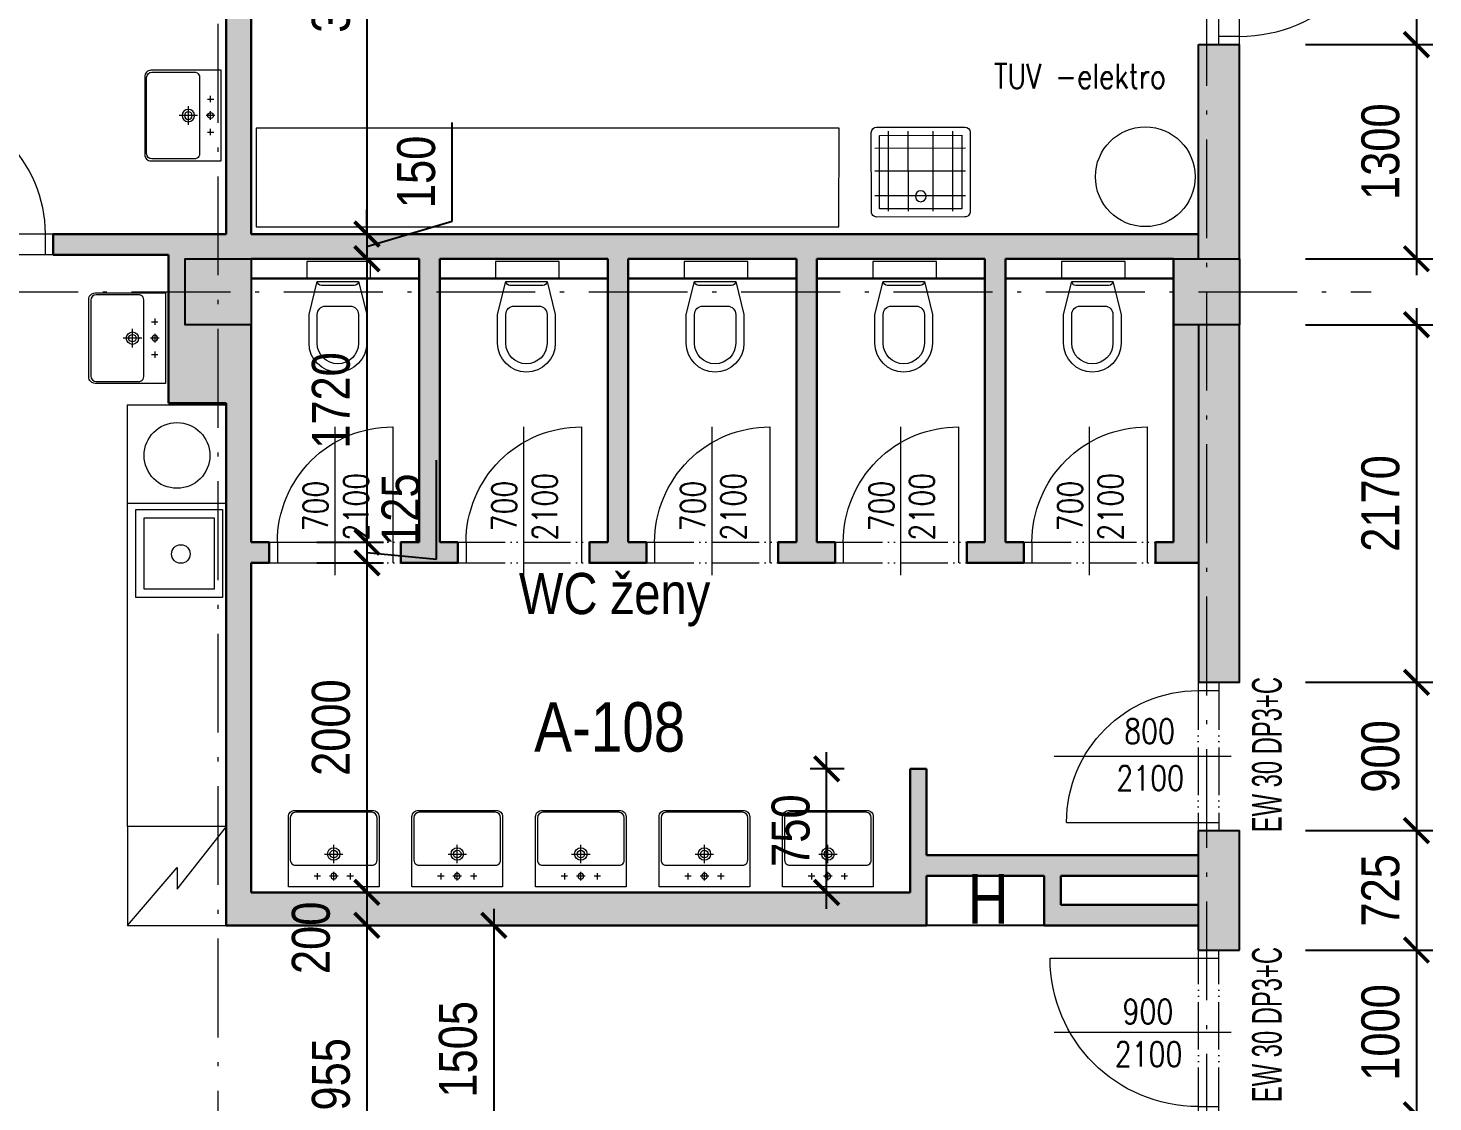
# Model space of a CAD drawing. Header units: millimetres. Extents: x 325046 to 1268204, y 1875583 to 2761998.
# Drawn here: x 710926 to 719452, y 2549976 to 2556493 of the extents above; entities that cross this region are included whole.
import ezdxf

# ---------------------------------------------------------------- set-up
doc = ezdxf.new("R2010")
doc.units = ezdxf.units.MM
doc.header["$LTSCALE"] = 100
doc.header["$PDMODE"] = 65
doc.linetypes.add('ACAD_ISO05W100', pattern=[33, 24, -3, 0, -3, 0, -3])
doc.linetypes.add('ACAD_ISO10W100', pattern=[18.5, 12, -3, 0.5, -3])
for name, color, linetype, lineweight, true_color in [('DVEŘE - POPIS', 7, 'Continuous', 5, 0x008a22), ('INTERIÉR', 7, 'Continuous', 5, 0xa65930), ('otvory', 7, 'Continuous', 20, 0xb30000), ('PO - dveře a odolnosti', 7, 'Continuous', 9, 0xc51645), ('PŘÍČKY - SDK', 7, 'Continuous', 30, 0x6a1174), ('SANITA  - NOVÁ', 7, 'Continuous', 13, 0x3f3fde)]:
    doc.layers.add(name, color=color, linetype=linetype, lineweight=lineweight, true_color=true_color)
for name, color, linetype in [('H - hydranty', 1, 'Continuous'), ('kóty 100', 5, 'Continuous'), ('PŘÍČKY - ZDĚNÉ', 4, 'Continuous'), ('ČÍSLO MÍSTNOSTI', 4, 'Continuous'), ('ŽB- SLOUPY', 3, 'Continuous')]:
    doc.layers.add(name, color=color, linetype=linetype)
for name, color, linetype, lineweight in [('Objekty - osy', 5, 'ACAD_ISO10W100', 20), ('ŠRAF-YTONG', 54, 'Continuous', 9), ('ŽB - Šraf-prefa', 253, 'Continuous', 13)]:
    doc.layers.add(name, color=color, linetype=linetype, lineweight=lineweight)
doc.layers.add('POPIS MÍSTNOSTÍ', color=7, linetype='Continuous', true_color=0x072bf2)
doc.layers.add('ŠRAF - SDK', color=7, linetype='Continuous', true_color=0xfbe0ee)
doc.styles.add('ARIAL NARROW', font='ARIALN.TTF')
doc.styles.add('FSIMPLEX', font='simplex.shx')
doc.dimstyles.new('100', dxfattribs={"dimscale": 100, "dimtxt": 2.3, "dimasz": 1.5, "dimexe": 1, "dimexo": 4, "dimgap": 1, "dimtad": 1, "dimdec": 0, "dimzin": 0, "dimdsep": 46, "dimtxsty": 'ARIAL NARROW', "dimblk": 'ARCHTICK', "dimcen": 4, "dimdle": 1, "dimclrd": 256, "dimclre": 256, "dimclrt": 7, "dimadec": 0, "dimazin": 0, "dimtfac": 1, "dimtdec": 0, "dimtix": 1, "dimtofl": 0, "dimtmove": 0, "dimatfit": 2, "dimldrblk": 'OBLIQUE', "dimfxl": 1, "dimtolj": 1, "dimtzin": 0, "dimlwd": -1, "dimlwe": -1, "dimarcsym": 1})

# ---------------------------------------------------------------- blocks, each defined once
blk = doc.blocks.new('umyvadlo')
for points in [[(-80.5, -65), (-100, -65), (-119.5, -65)], [(-100, -84.5), (-100, -65), (-100, -45.5)], [(26.2, -65), (-26.2, -65)], [(0, -38.8), (0, -91.2)], [(119.5, -65), (100, -65), (80.5, -65)], [(100, -84.5), (100, -65), (100, -45.5)], [(0, -143.8), (0, -256.2)], [(-56.2, -200), (56.2, -200)]]:
    blk.add_lwpolyline(points)
for points in [[(275, 0), (275, 0), (-275, 0), (-275, 0)], [(-275, 0), (-275, 0), (-275, -418.8), (-275, -418.8)], [(275, -418.8), (275, -418.8), (275, 0), (275, 0)], [(-275, -418.8), (-275, -418.8), (-275, -427.1), (-275, -427.1)], [(275, -427.1), (275, -427.1), (275, -418.8), (275, -418.8)], [(-275, -427.1), (-274.5, -436.8), (-270.6, -446.1), (-263.9, -453.1)], [(-263.9, -453.1), (-256.6, -460.7), (-246.3, -465), (-235.7, -465)], [(-235.7, -465), (-235.7, -465), (0, -465), (0, -465)], [(0, -465), (0, -465), (235.7, -465), (235.7, -465)], [(235.7, -465), (246.2, -465), (256.6, -460.7), (263.9, -453.1)], [(263.9, -453.1), (270.6, -446.1), (274.5, -436.8), (275, -427.1)]]:
    blk.add_open_spline(points, degree=3)
for points, knots in [([(17.5, -65), (17.5, -55.3), (9.7, -47.5), (0, -47.5), (-9.7, -47.5), (-17.5, -55.3), (-17.5, -65), (-17.5, -74.7), (-9.7, -82.5), (0, -82.5), (9.7, -82.5), (17.5, -74.7), (17.5, -65)], [0, 0, 0, 0, 1, 1, 1, 2, 2, 2, 3, 3, 3, 4, 4, 4, 4]), ([(0, -453.3), (0, -453.3), (231, -453.3), (231, -453.3), (248.9, -453.3), (263.3, -438.4), (263.3, -420.6), (263.3, -420.6), (263.3, -170.8), (263.3, -170.8), (263.3, -170.8), (263.3, -164.8), (263.3, -164.8), (263.3, -158.4), (262.3, -152.5), (259, -147), (256.3, -142.6), (252.5, -138.7), (248.1, -135.9), (243.2, -132.8), (237.7, -131.5), (231.9, -131.4), (231.9, -131.4), (231.9, -131.4), (231.9, -131.4), (231.9, -131.4), (0, -131.4), (0, -131.4), (0, -131.4), (0, -131.4), (0, -131.4), (0, -131.4), (-231.9, -131.4), (-231.9, -131.4), (-231.9, -131.4), (-231.9, -131.4), (-231.9, -131.4), (-237.7, -131.5), (-243.2, -132.8), (-248.1, -135.9), (-252.5, -138.7), (-256.3, -142.6), (-259, -147), (-262.3, -152.5), (-263.3, -158.4), (-263.3, -164.8), (-263.3, -164.8), (-263.3, -170.8), (-263.3, -170.8), (-263.3, -170.8), (-263.3, -420.6), (-263.3, -420.6), (-263.3, -438.4), (-248.9, -453.3), (-231, -453.3), (-231, -453.3), (0, -453.3), (0, -453.3)], [0, 0, 0, 0, 1, 1, 1, 2, 2, 2, 3, 3, 3, 4, 4, 4, 5, 5, 5, 6, 6, 6, 7, 7, 7, 8, 8, 8, 9, 9, 9, 10, 10, 10, 11, 11, 11, 12, 12, 12, 13, 13, 13, 14, 14, 14, 15, 15, 15, 16, 16, 16, 17, 17, 17, 18, 18, 18, 19, 19, 19, 19]), ([(-37.5, -200), (-37.5, -179.3), (-20.7, -162.5), (0, -162.5), (20.7, -162.5), (37.5, -179.3), (37.5, -200), (37.5, -220.7), (20.7, -237.5), (0, -237.5), (-20.7, -237.5), (-37.5, -220.7), (-37.5, -200)], [0, 0, 0, 0, 1, 1, 1, 2, 2, 2, 3, 3, 3, 4, 4, 4, 4]), ([(-23, -200), (-23, -187.3), (-12.7, -177), (0, -177), (12.7, -177), (23, -187.3), (23, -200), (23, -212.7), (12.7, -223), (0, -223), (-12.7, -223), (-23, -212.7), (-23, -200)], [0, 0, 0, 0, 1, 1, 1, 2, 2, 2, 3, 3, 3, 4, 4, 4, 4])]:
    blk.add_open_spline(points, degree=3, knots=knots)
blk = doc.blocks.new('A$C2DA8013F')
at = {"layer": 'otvory', "linetype": 'ACAD_ISO05W100', "ltscale": 0.12}
for p, q in [((874.6, 0), (874.6, 900)), ((999.6, 0), (999.6, 900))]:
    blk.add_line(p, q, dxfattribs=at)
at = {"layer": 'otvory'}
for p, q in [((74.6, 850), (999.6, 850)), ((874.6, 50), (999.6, 50))]:
    blk.add_line(p, q, dxfattribs=at)
at = {"layer": 'otvory', "ltscale": 2, "transparency": 33554687}
blk.add_line((1073.7, 450), (0, 450), dxfattribs=at)
blk.add_arc((874.6, 850), 800, 180, 270, dxfattribs=at)
blk = doc.blocks.new('A$C32F32A5B')
at = {"layer": 'SANITA  - NOVÁ', "ltscale": 2, "transparency": 33554687}
for p, q in [((0, 0), (0, 98.3)), ((0, 98.3), (386.6, 98.3)), ((386.6, 98.3), (386.6, 0)), ((386.6, 0), (0, 0))]:
    blk.add_line(p, q, dxfattribs=at)
for points in [[(313.1, 120.8), (363.1, 320.8), (363.1, 495.8, 1), (13.1, 495.8), (13.1, 320.8), (63.1, 120.8)], [(113.1, 270.8), (263.1, 270.8, 0.41), (313.1, 320.8), (313.1, 495.8, 1), (63.1, 495.8), (63.1, 320.8, 0.41), (113.1, 270.8)], [(63.1, 120.8), (313.1, 120.8, 0.41), (288.1, 145.8), (88.1, 145.8, 0.41), (63.1, 120.8)]]:
    blk.add_lwpolyline(points, format="xyb", dxfattribs=at)
blk = doc.blocks.new('A$C2DFD14CC')
at = {"layer": 'otvory', "linetype": 'ACAD_ISO05W100', "ltscale": 0.12}
for p, q in [((75, 0), (75, 800)), ((200, 0), (200, 800))]:
    blk.add_line(p, q, dxfattribs=at)
at = {"layer": 'otvory'}
for p, q in [((900, 750), (75, 750)), ((200, 50), (75, 50))]:
    blk.add_line(p, q, dxfattribs=at)
at = {"layer": 'otvory', "ltscale": 2, "transparency": 33554687}
blk.add_line((0, 400), (900, 400), dxfattribs=at)
blk.add_arc((200, 750), 700, 270, 0, dxfattribs=at)
blk = doc.blocks.new('A$C2EF056AC')
at = {"layer": 'otvory', "linetype": 'ACAD_ISO05W100', "ltscale": 0.12}
for p, q in [((900, 1000), (900, 0)), ((1025, 1000), (1025, 0))]:
    blk.add_line(p, q, dxfattribs=at)
at = {"layer": 'otvory'}
for p, q in [((900, 950), (1025, 950)), ((0, 50), (1025, 50))]:
    blk.add_line(p, q, dxfattribs=at)
at = {"layer": 'otvory', "ltscale": 2, "transparency": 33554687}
blk.add_line((1099, 500), (25.4, 500), dxfattribs=at)
blk.add_arc((900, 50), 900, 90, 180, dxfattribs=at)
blk = doc.blocks.new('_ARCHTICK')
at = {"color": 0, "linetype": 'ByBlock', "const_width": 0.15}
blk.add_lwpolyline([(-0.5, -0.5), (0.5, 0.5)], dxfattribs=at)
blk = doc.blocks.new('*D472')
at = {"layer": 'Defpoints', "color": 0, "ltscale": 100, "transparency": 16777216}
for p in [(712278.7, 2558272.7), (712278.7, 2555242.7), (712982, 2555242.7)]:
    blk.add_point(p, dxfattribs=at)
at = {"layer": 'kóty 100', "ltscale": 100, "transparency": 16777216}
for p, q in [((712982, 2558372.7), (712982, 2555142.7)), ((712678.7, 2558272.7), (713082, 2558272.7)), ((712678.7, 2555242.7), (713082, 2555242.7))]:
    blk.add_line(p, q, dxfattribs=at)
at = {"layer": 'kóty 100', "ltscale": 100, "transparency": 16777216, "xscale": 150, "yscale": 150, "zscale": 150}
for p, rotation in [((712982, 2558272.7), 90), ((712982, 2555242.7), 270)]:
    blk.add_blockref('_ARCHTICK', p, dxfattribs=dict(at, rotation=rotation))
at = {"layer": 'kóty 100', "color": 7, "ltscale": 100, "transparency": 16777216, "insert": (712764.6, 2556757.7), "char_height": 230, "attachment_point": 5, "rotation": 90, "style": 'ARIAL NARROW'}
blk.add_mtext('\\A1;3030', dxfattribs=at)
blk = doc.blocks.new('_Oblique')
at = {"color": 0, "lineweight": -2}
blk.add_line((-0.5, -0.5), (0.5, 0.5), dxfattribs=at)
blk = doc.blocks.new('*D473')
at = {"layer": 'Defpoints', "color": 0, "ltscale": 100, "transparency": 16777216}
for p in [(712278.7, 2555242.7), (712278.7, 2555092.7), (712982, 2555092.7)]:
    blk.add_point(p, dxfattribs=at)
at = {"layer": 'kóty 100', "ltscale": 100, "transparency": 16777216}
for p, q in [((713499.6, 2555320.7), (713499.6, 2555919.1)), ((712982, 2555242.7), (712982, 2555392.7)), ((712982, 2555167.7), (713499.6, 2555320.7)), ((712678.7, 2555242.7), (713082, 2555242.7)), ((712982, 2555242.7), (712982, 2555092.7)), ((712678.7, 2555092.7), (713082, 2555092.7)), ((712982, 2555092.7), (712982, 2554942.7))]:
    blk.add_line(p, q, dxfattribs=at)
at = {"layer": 'kóty 100', "ltscale": 100, "transparency": 16777216, "xscale": 150, "yscale": 150, "zscale": 150}
for p, rotation in [((712982, 2555242.7), 270), ((712982, 2555092.7), 90)]:
    blk.add_blockref('_ARCHTICK', p, dxfattribs=dict(at, rotation=rotation))
at = {"layer": 'kóty 100', "color": 7, "ltscale": 100, "transparency": 16777216, "insert": (713282.2, 2555619.9), "char_height": 230, "attachment_point": 5, "rotation": 90, "style": 'ARIAL NARROW'}
blk.add_mtext('\\A1;150', dxfattribs=at)
blk = doc.blocks.new('*D474')
at = {"layer": 'Defpoints', "color": 0, "ltscale": 100, "transparency": 16777216}
for p in [(712278.7, 2555092.7), (712278.7, 2553372.7), (712982, 2553372.7)]:
    blk.add_point(p, dxfattribs=at)
at = {"layer": 'kóty 100', "ltscale": 100, "transparency": 16777216}
for p, q in [((712982, 2555192.7), (712982, 2553272.7)), ((712678.7, 2555092.7), (713082, 2555092.7)), ((712678.7, 2553372.7), (713082, 2553372.7))]:
    blk.add_line(p, q, dxfattribs=at)
at = {"layer": 'kóty 100', "ltscale": 100, "transparency": 16777216, "xscale": 150, "yscale": 150, "zscale": 150}
for p, rotation in [((712982, 2555092.7), 90), ((712982, 2553372.7), 270)]:
    blk.add_blockref('_ARCHTICK', p, dxfattribs=dict(at, rotation=rotation))
at = {"layer": 'kóty 100', "color": 7, "ltscale": 100, "transparency": 16777216, "insert": (712764.6, 2554232.7), "char_height": 230, "attachment_point": 5, "rotation": 90, "style": 'ARIAL NARROW'}
blk.add_mtext('\\A1;1720', dxfattribs=at)
blk = doc.blocks.new('*D475')
at = {"layer": 'Defpoints', "color": 0, "ltscale": 100, "transparency": 16777216}
for p in [(712278.7, 2553372.7), (712278.7, 2553247.7), (712982, 2553247.7)]:
    blk.add_point(p, dxfattribs=at)
at = {"layer": 'kóty 100', "ltscale": 100, "transparency": 16777216}
for p, q in [((713404.9, 2553270.1), (713404.9, 2553870.5)), ((712982, 2553372.7), (712982, 2553522.7)), ((712678.7, 2553372.7), (713082, 2553372.7)), ((712982, 2553372.7), (712982, 2553247.7)), ((712982, 2553310.2), (713404.9, 2553270.1)), ((712678.7, 2553247.7), (713082, 2553247.7)), ((712982, 2553247.7), (712982, 2553097.7))]:
    blk.add_line(p, q, dxfattribs=at)
at = {"layer": 'kóty 100', "ltscale": 100, "transparency": 16777216, "xscale": 150, "yscale": 150, "zscale": 150}
for p, rotation in [((712982, 2553372.7), 270), ((712982, 2553247.7), 90)]:
    blk.add_blockref('_ARCHTICK', p, dxfattribs=dict(at, rotation=rotation))
at = {"layer": 'kóty 100', "color": 7, "ltscale": 100, "transparency": 16777216, "insert": (713187.5, 2553570.3), "char_height": 230, "attachment_point": 5, "rotation": 90, "style": 'ARIAL NARROW'}
blk.add_mtext('\\A1;125', dxfattribs=at)
blk = doc.blocks.new('*D476')
at = {"layer": 'Defpoints', "color": 0, "ltscale": 100, "transparency": 16777216}
for p in [(712278.7, 2553247.7), (712278.7, 2551247.7), (712982, 2551247.7)]:
    blk.add_point(p, dxfattribs=at)
at = {"layer": 'kóty 100', "ltscale": 100, "transparency": 16777216}
for p, q in [((712982, 2553347.7), (712982, 2551147.7)), ((712678.7, 2553247.7), (713082, 2553247.7)), ((712678.7, 2551247.7), (713082, 2551247.7))]:
    blk.add_line(p, q, dxfattribs=at)
at = {"layer": 'kóty 100', "ltscale": 100, "transparency": 16777216, "xscale": 150, "yscale": 150, "zscale": 150}
for p, rotation in [((712982, 2553247.7), 90), ((712982, 2551247.7), 270)]:
    blk.add_blockref('_ARCHTICK', p, dxfattribs=dict(at, rotation=rotation))
at = {"layer": 'kóty 100', "color": 7, "ltscale": 100, "transparency": 16777216, "insert": (712764.6, 2552247.7), "char_height": 230, "attachment_point": 5, "rotation": 90, "style": 'ARIAL NARROW'}
blk.add_mtext('\\A1;2000', dxfattribs=at)
blk = doc.blocks.new('*D477')
at = {"layer": 'Defpoints', "color": 0, "ltscale": 100, "transparency": 16777216}
for p in [(712278.7, 2551247.7), (712128.6, 2551047.7), (712982, 2551047.7)]:
    blk.add_point(p, dxfattribs=at)
at = {"layer": 'kóty 100', "ltscale": 100, "transparency": 16777216}
for p, q in [((712982, 2551347.7), (712982, 2550947.7)), ((712678.7, 2551247.7), (713082, 2551247.7)), ((712528.6, 2551047.7), (713082, 2551047.7))]:
    blk.add_line(p, q, dxfattribs=at)
at = {"layer": 'kóty 100', "ltscale": 100, "transparency": 16777216, "xscale": 150, "yscale": 150, "zscale": 150}
for p, rotation in [((712982, 2551247.7), 90), ((712982, 2551047.7), 270)]:
    blk.add_blockref('_ARCHTICK', p, dxfattribs=dict(at, rotation=rotation))
at = {"layer": 'kóty 100', "color": 7, "ltscale": 100, "transparency": 16777216, "insert": (712643.2, 2550972), "char_height": 230, "attachment_point": 5, "rotation": 90, "style": 'ARIAL NARROW'}
blk.add_mtext('\\A1;200', dxfattribs=at)
blk = doc.blocks.new('*D478')
at = {"layer": 'Defpoints', "color": 0, "ltscale": 100, "transparency": 16777216}
for p in [(712128.6, 2551047.7), (712278.7, 2549092.7), (712982, 2549092.7)]:
    blk.add_point(p, dxfattribs=at)
at = {"layer": 'kóty 100', "ltscale": 100, "transparency": 16777216}
for p, q in [((712982, 2551147.7), (712982, 2548992.7)), ((712528.6, 2551047.7), (713082, 2551047.7)), ((712678.7, 2549092.7), (713082, 2549092.7))]:
    blk.add_line(p, q, dxfattribs=at)
at = {"layer": 'kóty 100', "ltscale": 100, "transparency": 16777216, "xscale": 150, "yscale": 150, "zscale": 150}
for p, rotation in [((712982, 2551047.7), 90), ((712982, 2549092.7), 270)]:
    blk.add_blockref('_ARCHTICK', p, dxfattribs=dict(at, rotation=rotation))
at = {"layer": 'kóty 100', "color": 7, "ltscale": 100, "transparency": 16777216, "insert": (712764.6, 2550070.2), "char_height": 230, "attachment_point": 5, "rotation": 90, "style": 'ARIAL NARROW'}
blk.add_mtext('\\A1;1955', dxfattribs=at)
blk = doc.blocks.new('*D491')
at = {"layer": 'Defpoints', "color": 0, "ltscale": 100, "transparency": 16777216}
for p in [(712278.7, 2558172.7), (712128.7, 2557293.1), (712128.7, 2555142.6)]:
    blk.add_point(p, dxfattribs=at)
at = {"layer": 'kóty 100', "ltscale": 100, "transparency": 16777216}
for p, q in [((712278.7, 2557772.7), (712278.7, 2557193.1)), ((712128.7, 2555542.6), (712128.7, 2557393.1)), ((712128.7, 2557293.1), (711978.7, 2557293.1)), ((712278.7, 2557293.1), (712428.7, 2557293.1))]:
    blk.add_line(p, q, dxfattribs=at)
at = {"layer": 'kóty 100', "ltscale": 100, "transparency": 16777216, "xscale": 150, "yscale": 150, "zscale": 150}
blk.add_blockref('_ARCHTICK', (712128.7, 2557293.1), dxfattribs=at)
at = {"layer": 'kóty 100', "ltscale": 100, "transparency": 16777216, "xscale": 150, "yscale": 150, "zscale": 150, "rotation": 180}
blk.add_blockref('_ARCHTICK', (712278.7, 2557293.1), dxfattribs=at)
at = {"layer": 'kóty 100', "color": 7, "ltscale": 100, "transparency": 16777216, "insert": (711787.7, 2557598.6), "char_height": 230, "attachment_point": 5, "style": 'ARIAL NARROW'}
blk.add_mtext('\\A1;150', dxfattribs=at)
blk = doc.blocks.new('*D492')
at = {"layer": 'Defpoints', "color": 0, "ltscale": 100, "transparency": 16777216}
for p in [(705953.7, 2557293.1), (705953.7, 2555142.7), (712128.7, 2555142.6)]:
    blk.add_point(p, dxfattribs=at)
at = {"layer": 'kóty 100', "ltscale": 100, "transparency": 16777216}
for p, q in [((705953.7, 2555542.7), (705953.7, 2557393.1)), ((712128.7, 2555542.6), (712128.7, 2557393.1)), ((712228.7, 2557293.1), (705853.7, 2557293.1))]:
    blk.add_line(p, q, dxfattribs=at)
at = {"layer": 'kóty 100', "ltscale": 100, "transparency": 16777216, "xscale": 150, "yscale": 150, "zscale": 150, "rotation": 180}
blk.add_blockref('_ARCHTICK', (705953.7, 2557293.1), dxfattribs=at)
at = {"layer": 'kóty 100', "ltscale": 100, "transparency": 16777216, "xscale": 150, "yscale": 150, "zscale": 150}
blk.add_blockref('_ARCHTICK', (712128.7, 2557293.1), dxfattribs=at)
at = {"layer": 'kóty 100', "color": 7, "ltscale": 100, "transparency": 16777216, "insert": (709041.2, 2557510.5), "char_height": 230, "attachment_point": 5, "style": 'ARIAL NARROW'}
blk.add_mtext('\\A1;6175', dxfattribs=at)
blk = doc.blocks.new('A$C5D8A7E87')
at = {"ltscale": 2, "transparency": 33554687}
for p, q in [((104.8, 34.7), (104.8, 520.2)), ((224.8, 34.7), (224.8, 520.2)), ((375.2, 34.7), (375.2, 520.2)), ((495.2, 34.7), (495.2, 520.2)), ((28.4, 416.5), (579.3, 416.5)), ((28.4, 277.5), (579.3, 277.5)), ((28.4, 128.9), (579.3, 128.9))]:
    blk.add_line(p, q, dxfattribs=at)
blk.add_lwpolyline([(600, 512.7, 0.413451), (567.3, 545.4, 0.000651), (567.3, 545.4), (32.7, 545.4, 0.414184), (0, 512.7, 0.000023), (0, 512.7, 0.000003), (0, 512.7), (0, 32.7, 0.414214), (32.7, 0), (567.3, 0, 0.414214), (600, 32.7)], format="xyb", close=True, dxfattribs=at)
blk.add_lwpolyline([(550, 495.4), (50, 495.4), (50, 50), (550, 50)], close=True, dxfattribs=at)
blk.add_circle((300, 125.5), 32.7, dxfattribs=at)
blk = doc.blocks.new('*D556')
at = {"layer": 'Defpoints', "color": 0, "ltscale": 100, "transparency": 16777216}
for p in [(718278.7, 2557392.7), (718278.7, 2556392.7), (719352.5, 2556392.7)]:
    blk.add_point(p, dxfattribs=at)
at = {"layer": 'kóty 100', "ltscale": 100, "transparency": 16777216}
for p, q in [((719352.5, 2557492.7), (719352.5, 2556292.7)), ((718678.7, 2557392.7), (719452.5, 2557392.7)), ((718678.7, 2556392.7), (719452.5, 2556392.7))]:
    blk.add_line(p, q, dxfattribs=at)
at = {"layer": 'kóty 100', "ltscale": 100, "transparency": 16777216, "xscale": 150, "yscale": 150, "zscale": 150}
for p, rotation in [((719352.5, 2557392.7), 90), ((719352.5, 2556392.7), 270)]:
    blk.add_blockref('_ARCHTICK', p, dxfattribs=dict(at, rotation=rotation))
at = {"layer": 'kóty 100', "color": 7, "ltscale": 100, "transparency": 16777216, "insert": (719135, 2556892.7), "char_height": 230, "attachment_point": 5, "rotation": 90, "style": 'ARIAL NARROW'}
blk.add_mtext('\\A1;1000', dxfattribs=at)
blk = doc.blocks.new('*D557')
at = {"layer": 'Defpoints', "color": 0, "ltscale": 100, "transparency": 16777216}
for p in [(718278.7, 2556392.7), (718278.7, 2555092.7), (719352.5, 2555092.7)]:
    blk.add_point(p, dxfattribs=at)
at = {"layer": 'kóty 100', "ltscale": 100, "transparency": 16777216}
for p, q in [((719352.5, 2556492.7), (719352.5, 2554992.7)), ((718678.7, 2556392.7), (719452.5, 2556392.7)), ((718678.7, 2555092.7), (719452.5, 2555092.7))]:
    blk.add_line(p, q, dxfattribs=at)
at = {"layer": 'kóty 100', "ltscale": 100, "transparency": 16777216, "xscale": 150, "yscale": 150, "zscale": 150}
for p, rotation in [((719352.5, 2556392.7), 90), ((719352.5, 2555092.7), 270)]:
    blk.add_blockref('_ARCHTICK', p, dxfattribs=dict(at, rotation=rotation))
at = {"layer": 'kóty 100', "color": 7, "ltscale": 100, "transparency": 16777216, "insert": (719135, 2555742.7), "char_height": 230, "attachment_point": 5, "rotation": 90, "style": 'ARIAL NARROW'}
blk.add_mtext('\\A1;1300', dxfattribs=at)
blk = doc.blocks.new('*D558')
at = {"layer": 'Defpoints', "color": 0, "ltscale": 100, "transparency": 16777216}
for p in [(718278.7, 2554692.7), (718278.7, 2552522.7), (719352.5, 2552522.7)]:
    blk.add_point(p, dxfattribs=at)
at = {"layer": 'kóty 100', "ltscale": 100, "transparency": 16777216}
for p, q in [((719352.5, 2554792.7), (719352.5, 2552422.7)), ((718678.7, 2554692.7), (719452.5, 2554692.7)), ((718678.7, 2552522.7), (719452.5, 2552522.7))]:
    blk.add_line(p, q, dxfattribs=at)
at = {"layer": 'kóty 100', "ltscale": 100, "transparency": 16777216, "xscale": 150, "yscale": 150, "zscale": 150}
for p, rotation in [((719352.5, 2554692.7), 90), ((719352.5, 2552522.7), 270)]:
    blk.add_blockref('_ARCHTICK', p, dxfattribs=dict(at, rotation=rotation))
at = {"layer": 'kóty 100', "color": 7, "ltscale": 100, "transparency": 16777216, "insert": (719135, 2553607.7), "char_height": 230, "attachment_point": 5, "rotation": 90, "style": 'ARIAL NARROW'}
blk.add_mtext('\\A1;2170', dxfattribs=at)
blk = doc.blocks.new('*D559')
at = {"layer": 'Defpoints', "color": 0, "ltscale": 100, "transparency": 16777216}
for p in [(718278.7, 2552522.7), (718278.7, 2551622.7), (719352.5, 2551622.7)]:
    blk.add_point(p, dxfattribs=at)
at = {"layer": 'kóty 100', "ltscale": 100, "transparency": 16777216}
for p, q in [((719352.5, 2552622.7), (719352.5, 2551522.7)), ((718678.7, 2552522.7), (719452.5, 2552522.7)), ((718678.7, 2551622.7), (719452.5, 2551622.7))]:
    blk.add_line(p, q, dxfattribs=at)
at = {"layer": 'kóty 100', "ltscale": 100, "transparency": 16777216, "xscale": 150, "yscale": 150, "zscale": 150}
for p, rotation in [((719352.5, 2552522.7), 90), ((719352.5, 2551622.7), 270)]:
    blk.add_blockref('_ARCHTICK', p, dxfattribs=dict(at, rotation=rotation))
at = {"layer": 'kóty 100', "color": 7, "ltscale": 100, "transparency": 16777216, "insert": (719135, 2552072.7), "char_height": 230, "attachment_point": 5, "rotation": 90, "style": 'ARIAL NARROW'}
blk.add_mtext('\\A1;900', dxfattribs=at)
blk = doc.blocks.new('*D560')
at = {"layer": 'Defpoints', "color": 0, "ltscale": 100, "transparency": 16777216}
for p in [(718278.7, 2551622.7), (718278.7, 2550897.7), (719352.5, 2550897.7)]:
    blk.add_point(p, dxfattribs=at)
at = {"layer": 'kóty 100', "ltscale": 100, "transparency": 16777216}
for p, q in [((719352.5, 2551722.7), (719352.5, 2550797.7)), ((718678.7, 2551622.7), (719452.5, 2551622.7)), ((718678.7, 2550897.7), (719452.5, 2550897.7))]:
    blk.add_line(p, q, dxfattribs=at)
at = {"layer": 'kóty 100', "ltscale": 100, "transparency": 16777216, "xscale": 150, "yscale": 150, "zscale": 150}
for p, rotation in [((719352.5, 2551622.7), 90), ((719352.5, 2550897.7), 270)]:
    blk.add_blockref('_ARCHTICK', p, dxfattribs=dict(at, rotation=rotation))
at = {"layer": 'kóty 100', "color": 7, "ltscale": 100, "transparency": 16777216, "insert": (719135, 2551260.2), "char_height": 230, "attachment_point": 5, "rotation": 90, "style": 'ARIAL NARROW'}
blk.add_mtext('\\A1;725', dxfattribs=at)
blk = doc.blocks.new('*D561')
at = {"layer": 'Defpoints', "color": 0, "ltscale": 100, "transparency": 16777216}
for p in [(718278.7, 2550897.7), (718278.7, 2549897.7), (719352.5, 2549897.7)]:
    blk.add_point(p, dxfattribs=at)
at = {"layer": 'kóty 100', "ltscale": 100, "transparency": 16777216}
for p, q in [((719352.5, 2550997.7), (719352.5, 2549797.7)), ((718678.7, 2550897.7), (719452.5, 2550897.7)), ((718678.7, 2549897.7), (719452.5, 2549897.7))]:
    blk.add_line(p, q, dxfattribs=at)
at = {"layer": 'kóty 100', "ltscale": 100, "transparency": 16777216, "xscale": 150, "yscale": 150, "zscale": 150}
for p, rotation in [((719352.5, 2550897.7), 90), ((719352.5, 2549897.7), 270)]:
    blk.add_blockref('_ARCHTICK', p, dxfattribs=dict(at, rotation=rotation))
at = {"layer": 'kóty 100', "color": 7, "ltscale": 100, "transparency": 16777216, "insert": (719135, 2550397.7), "char_height": 230, "attachment_point": 5, "rotation": 90, "style": 'ARIAL NARROW'}
blk.add_mtext('\\A1;1000', dxfattribs=at)
blk = doc.blocks.new('*D562')
at = {"layer": 'Defpoints', "color": 0, "ltscale": 100, "transparency": 16777216}
for p in [(718278.7, 2549897.7), (718278.7, 2549092.7), (719352.5, 2549092.7)]:
    blk.add_point(p, dxfattribs=at)
at = {"layer": 'kóty 100', "ltscale": 100, "transparency": 16777216}
for p, q in [((719352.5, 2549997.7), (719352.5, 2548992.7)), ((718678.7, 2549897.7), (719452.5, 2549897.7)), ((718678.7, 2549092.7), (719452.5, 2549092.7))]:
    blk.add_line(p, q, dxfattribs=at)
at = {"layer": 'kóty 100', "ltscale": 100, "transparency": 16777216, "xscale": 150, "yscale": 150, "zscale": 150}
for p, rotation in [((719352.5, 2549897.7), 90), ((719352.5, 2549092.7), 270)]:
    blk.add_blockref('_ARCHTICK', p, dxfattribs=dict(at, rotation=rotation))
at = {"layer": 'kóty 100', "color": 7, "ltscale": 100, "transparency": 16777216, "insert": (719135, 2549495.2), "char_height": 230, "attachment_point": 5, "rotation": 90, "style": 'ARIAL NARROW'}
blk.add_mtext('\\A1;805', dxfattribs=at)
blk = doc.blocks.new('*D746')
at = {"layer": 'Defpoints', "color": 0, "ltscale": 100, "transparency": 16777216}
for p in [(712982, 2551047.7), (712982, 2549542.7), (713752.9, 2549542.7)]:
    blk.add_point(p, dxfattribs=at)
at = {"layer": 'kóty 100', "ltscale": 100, "transparency": 16777216}
for p, q in [((713752.9, 2551147.7), (713752.9, 2549442.7)), ((713382, 2551047.7), (713852.9, 2551047.7)), ((713382, 2549542.7), (713852.9, 2549542.7))]:
    blk.add_line(p, q, dxfattribs=at)
at = {"layer": 'kóty 100', "ltscale": 100, "transparency": 16777216, "xscale": 150, "yscale": 150, "zscale": 150}
for p, rotation in [((713752.9, 2551047.7), 90), ((713752.9, 2549542.7), 270)]:
    blk.add_blockref('_ARCHTICK', p, dxfattribs=dict(at, rotation=rotation))
at = {"layer": 'kóty 100', "color": 7, "ltscale": 100, "transparency": 16777216, "insert": (713535.5, 2550295.2), "char_height": 230, "attachment_point": 5, "rotation": 90, "style": 'ARIAL NARROW'}
blk.add_mtext('\\A1;1505', dxfattribs=at)
blk = doc.blocks.new('*D1529')
at = {"layer": 'Defpoints', "color": 0, "ltscale": 100, "transparency": 16777216}
for p in [(715772.5, 2551997.7), (716278.7, 2551997.7), (716278.7, 2551247.7)]:
    blk.add_point(p, dxfattribs=at)
at = {"layer": 'kóty 100', "ltscale": 100, "transparency": 16777216}
for p, q in [((715772.5, 2551147.7), (715772.5, 2552097.7)), ((715878.7, 2551997.7), (715672.5, 2551997.7)), ((715878.7, 2551247.7), (715672.5, 2551247.7))]:
    blk.add_line(p, q, dxfattribs=at)
at = {"layer": 'kóty 100', "ltscale": 100, "transparency": 16777216, "xscale": 150, "yscale": 150, "zscale": 150}
for p, rotation in [((715772.5, 2551997.7), 90), ((715772.5, 2551247.7), 270)]:
    blk.add_blockref('_ARCHTICK', p, dxfattribs=dict(at, rotation=rotation))
at = {"layer": 'kóty 100', "color": 7, "ltscale": 100, "transparency": 16777216, "insert": (715555.1, 2551622.7), "char_height": 230, "attachment_point": 5, "rotation": 90, "style": 'ARIAL NARROW'}
blk.add_mtext('\\A1;750', dxfattribs=at)

msp = doc.modelspace()

# ---------------------------------------------------------------- hatches: boundary and pattern name
at = {"layer": 'ŠRAF - SDK', "ltscale": 100}
h = msp.add_hatch(color=256, dxfattribs=at)
h.dxf.hatch_style = 1
h.paths.add_polyline_path([(710178.6, 2555117.6), (710178.6, 2555242.6), (705803.7, 2555242.7), (705803.7, 2555092.7), (706403.7, 2555092.7), (706403.7, 2555117.7)])
h.paths.add_polyline_path([(717878.7, 2553372.7), (717768.7, 2553372.7), (717768.7, 2553247.7), (718028.7, 2553247.7), (718028.7, 2554692.7), (717878.7, 2554692.7)], flags=17)
h.paths.add_polyline_path([(716378.7, 2551047.7), (716378.7, 2551997.7), (716278.7, 2551997.7), (716278.7, 2551247.7), (712278.7, 2551247.7), (712278.7, 2553247.7), (712388.7, 2553247.7), (712388.7, 2553372.7), (712278.7, 2553372.7), (712278.7, 2554692.7), (711878.7, 2554692.7), (711878.7, 2555092.7), (712278.7, 2555092.7), (713298.7, 2555092.7), (713298.7, 2553372.7), (713188.7, 2553372.7), (713188.7, 2553247.7), (713533.7, 2553247.7), (713533.7, 2553372.7), (713423.7, 2553372.7), (713423.7, 2555092.7), (714443.7, 2555092.7), (714443.7, 2553372.7), (714333.7, 2553372.7), (714333.7, 2553247.7), (714678.7, 2553247.7), (714678.7, 2553372.7), (714568.7, 2553372.7), (714568.7, 2555092.7), (715588.7, 2555092.7), (715588.7, 2553372.7), (715478.7, 2553372.7), (715478.7, 2553247.7), (715823.7, 2553247.7), (715823.7, 2553372.7), (715713.7, 2553372.7), (715713.7, 2555092.7), (716733.7, 2555092.7), (716733.7, 2553372.7), (716623.7, 2553372.7), (716623.7, 2553247.7), (716968.7, 2553247.7), (716968.7, 2553372.7), (716858.7, 2553372.7), (716858.7, 2555092.7), (717878.7, 2555092.7), (717878.7, 2555092.7), (718028.7, 2555092.7), (718028.7, 2555242.7), (712278.7, 2555242.7), (712278.7, 2558272.7), (718028.7, 2558272.7), (718028.7, 2558422.7), (716378.7, 2558422.7), (716378.7, 2559222.7), (716253.7, 2559222.7), (716253.7, 2558422.7), (712278.7, 2558422.7), (712278.7, 2560422.7), (712328.7, 2560422.7), (712328.7, 2560547.7), (712278.7, 2560547.7), (712278.7, 2560692.7), (712128.7, 2560692.7), (712128.7, 2555242.6), (711078.6, 2555242.6), (711078.6, 2555117.6), (711778.7, 2555117.6), (711778.7, 2554217.6), (712128.6, 2554217.6), (712128.6, 2551047.7)])
h.paths.add_polyline_path([(718028.7, 2551172.7), (717193.7, 2551172.7), (717193.7, 2551347.7), (718028.7, 2551347.7), (718028.7, 2551472.7), (716378.7, 2551472.7), (716378.7, 2551347.7), (717093.7, 2551347.7), (717093.7, 2551047.7), (718028.7, 2551047.7)], flags=17)
at = {"layer": 'ŠRAF - SDK', "linetype": 'ByBlock', "ltscale": 100}
h = msp.add_hatch(color=256, dxfattribs=at)
h.set_gradient(color1=(145, 145, 145), color2=(0, 0, 0), one_color=1)
h.paths.add_polyline_path([(718278.7, 2556392.7), (718028.7, 2556392.7), (718028.7, 2555092.7), (718278.7, 2555092.7)])
h = msp.add_hatch(color=256, dxfattribs=at)
h.set_gradient(color1=(145, 145, 145), color2=(0, 0, 0), one_color=1)
h.paths.add_polyline_path([(718278.7, 2554692.7), (718028.7, 2554692.7), (718028.7, 2552522.7), (718278.7, 2552522.7)])
h = msp.add_hatch(color=256, dxfattribs=at)
h.set_gradient(color1=(145, 145, 145), color2=(0, 0, 0), one_color=1)
h.paths.add_polyline_path([(718278.7, 2551622.7), (718028.7, 2551622.7), (718028.7, 2550897.7), (718278.7, 2550897.7)])
at = {"layer": 'ŠRAF-YTONG', "ltscale": 100, "true_color": 0x919191}
h = msp.add_hatch(color=252, dxfattribs=at)
h.dxf.hatch_style = 1
h.paths.add_polyline_path([(718278.7, 2559642.7), (718028.7, 2559642.7), (718028.7, 2557392.7), (718278.7, 2557392.7)])
h.paths.add_polyline_path([(718278.7, 2556392.7), (718028.7, 2556392.7), (718028.7, 2555092.7), (718278.7, 2555092.7)])
h.paths.add_polyline_path([(718278.7, 2554692.7), (718028.7, 2554692.7), (718028.7, 2552522.7), (718278.7, 2552522.7)])
h.paths.add_polyline_path([(718278.7, 2551622.7), (718028.7, 2551622.7), (718028.7, 2550897.7), (718278.7, 2550897.7)])
h.paths.add_polyline_path([(718028.7, 2549092.7), (718278.7, 2549092.7), (718278.7, 2549897.7), (718028.7, 2549897.7)])
at = {"layer": 'ŽB - Šraf-prefa'}
h = msp.add_hatch(color=256, dxfattribs=at)
h.dxf.hatch_style = 1
h.paths.add_polyline_path([(712278.7, 2554692.7), (711878.7, 2554692.7), (711878.7, 2555092.7), (712278.7, 2555092.7)])
h = msp.add_hatch(color=256, dxfattribs=at)
h.dxf.hatch_style = 1
h.paths.add_polyline_path([(718278.7, 2554692.7), (717878.7, 2554692.7), (717878.7, 2555092.7), (718278.7, 2555092.7)])

# ---------------------------------------------------------------- linework, layer by layer
at = {"layer": 'H - hydranty', "linetype": 'ByBlock', "ltscale": 100}
msp.add_line((717093.7, 2551047.7), (716378.7, 2551047.7), dxfattribs=at)
at = {"layer": 'INTERIÉR'}
msp.add_line((712128.6, 2553607.4), (711528.7, 2553607.2), dxfattribs=at)
for points in [[(712309.5, 2555286.6), (715845.9, 2555286.4), (715849, 2555886.1), (712309.5, 2555886.3)], [(711529, 2551647.4), (711529, 2554207.4), (712128.6, 2554207.4), (712128.6, 2551647.4)], [(711529, 2551047.7), (712128.6, 2551047.7), (712128.6, 2551647.4), (711529, 2551647.4)]]:
    msp.add_lwpolyline(points, close=True, dxfattribs=at)
msp.add_lwpolyline([(711529, 2551047.7), (711830, 2551398.7), (711829.9, 2551266.7), (712128.8, 2551647.6)], dxfattribs=at)
msp.add_circle((711829.2, 2553899.4), 199.6, dxfattribs=at)
at = {"layer": 'Objekty - osy', "ltscale": 0.5}
for points in [[(718078.7, 2591892.7), (718078.7, 2469892.7)], [(712078.7, 2469892.7), (712078.7, 2567892.7)], [(705078.7, 2554892.7), (719078.7, 2554892.7)]]:
    msp.add_lwpolyline(points, dxfattribs=at)
at = {"layer": 'PŘÍČKY - SDK'}
for p, q in [((712128.7, 2560692.5), (712128.7, 2555242.6)), ((712278.7, 2558272.7), (712278.7, 2555242.7)), ((711078.6, 2555242.6), (711078.6, 2555117.6)), ((718028.7, 2555242.7), (712278.7, 2555242.7)), ((713298.7, 2555092.7), (712278.7, 2555092.7)), ((713298.7, 2555092.7), (713298.7, 2553372.7)), ((713423.7, 2553372.7), (713423.7, 2555092.7)), ((714443.7, 2555092.7), (713423.7, 2555092.7)), ((713423.7, 2555092.7), (713423.7, 2553372.7)), ((714443.7, 2555092.7), (714443.7, 2553372.7)), ((714568.7, 2553372.7), (714568.7, 2555092.7)), ((715588.7, 2555092.7), (714568.7, 2555092.7)), ((714568.7, 2555092.7), (714568.7, 2553372.7)), ((715588.7, 2555092.7), (715588.7, 2553372.7)), ((715713.7, 2553372.7), (715713.7, 2555092.7)), ((716733.7, 2555092.7), (715713.7, 2555092.7)), ((715713.7, 2555092.7), (715713.7, 2553372.7)), ((716733.7, 2555092.7), (716733.7, 2553372.7)), ((716858.7, 2553372.7), (716858.7, 2555092.7)), ((717878.7, 2555092.7), (716858.7, 2555092.7)), ((716858.7, 2555092.7), (716858.7, 2553372.7)), ((717878.7, 2555092.7), (717878.7, 2553372.7)), ((712278.7, 2554972.7), (713298.7, 2554972.7)), ((713423.7, 2554972.7), (714443.7, 2554972.7)), ((714568.7, 2554972.7), (715588.7, 2554972.7)), ((715713.7, 2554972.7), (716733.7, 2554972.7)), ((716858.7, 2554972.7), (717878.7, 2554972.7)), ((712278.7, 2554692.7), (712278.7, 2553372.7)), ((712128.6, 2554217.6), (712128.6, 2551047.7)), ((712388.7, 2553372.7), (712278.7, 2553372.7)), ((712388.7, 2553372.7), (712388.7, 2553247.7)), ((713298.7, 2553372.7), (713188.7, 2553372.7)), ((713188.7, 2553372.7), (713188.7, 2553247.7)), ((713533.7, 2553372.7), (713423.7, 2553372.7)), ((713533.7, 2553372.7), (713533.7, 2553247.7)), ((714443.7, 2553372.7), (714333.7, 2553372.7)), ((714333.7, 2553372.7), (714333.7, 2553247.7)), ((714678.7, 2553372.7), (714568.7, 2553372.7)), ((714678.7, 2553372.7), (714678.7, 2553247.7)), ((715588.7, 2553372.7), (715478.7, 2553372.7)), ((715478.7, 2553372.7), (715478.7, 2553247.7)), ((715823.7, 2553372.7), (715713.7, 2553372.7)), ((715823.7, 2553372.7), (715823.7, 2553247.7)), ((716733.7, 2553372.7), (716623.7, 2553372.7)), ((716623.7, 2553372.7), (716623.7, 2553247.7)), ((716968.7, 2553372.7), (716858.7, 2553372.7)), ((716968.7, 2553372.7), (716968.7, 2553247.7)), ((717878.7, 2553372.7), (717768.7, 2553372.7)), ((717768.7, 2553372.7), (717768.7, 2553247.7)), ((712278.7, 2551247.7), (712278.7, 2553247.7)), ((718028.7, 2553247.7), (717768.7, 2553247.7)), ((716278.7, 2551997.7), (716278.7, 2551247.7)), ((716278.7, 2551997.7), (716378.7, 2551997.7)), ((716378.7, 2551997.7), (716378.7, 2551472.7)), ((716378.7, 2551472.7), (718028.7, 2551472.7)), ((716378.7, 2551347.7), (717093.7, 2551347.7)), ((716378.7, 2551347.7), (716378.7, 2551047.7)), ((717093.7, 2551347.7), (717093.7, 2551047.7)), ((717193.7, 2551347.7), (717193.7, 2551172.7)), ((717193.7, 2551347.7), (718028.7, 2551347.7)), ((712278.7, 2551247.7), (716278.7, 2551247.7)), ((717193.7, 2551172.7), (718028.7, 2551172.7)), ((712128.6, 2551047.7), (716378.7, 2551047.7)), ((717093.7, 2551047.7), (718028.7, 2551047.7))]:
    msp.add_line(p, q, dxfattribs=at)
at = {"layer": 'PŘÍČKY - SDK', "ltscale": 100}
for p, q in [((712128.7, 2555242.6), (711078.6, 2555242.6)), ((711778.7, 2555117.6), (711078.6, 2555117.6)), ((711778.7, 2554217.6), (711778.7, 2555117.6)), ((712128.6, 2554217.6), (711778.7, 2554217.6)), ((712388.7, 2553247.7), (712278.7, 2553247.7)), ((713533.7, 2553247.7), (713188.7, 2553247.7)), ((714678.7, 2553247.7), (714333.7, 2553247.7)), ((715823.7, 2553247.7), (715478.7, 2553247.7)), ((716968.7, 2553247.7), (716623.7, 2553247.7))]:
    msp.add_line(p, q, dxfattribs=at)
at = {"layer": 'PŘÍČKY - ZDĚNÉ'}
for p, q in [((718028.7, 2555092.7), (718028.7, 2556392.7)), ((718278.7, 2555092.7), (718278.7, 2556392.7)), ((718028.7, 2550897.7), (718028.7, 2551622.7)), ((718278.7, 2550897.7), (718278.7, 2551622.7))]:
    msp.add_line(p, q, dxfattribs=at)
for points in [[(718028.7, 2556392.7), (718278.7, 2556392.7)], [(718028.7, 2554692.7), (718028.7, 2552522.7), (718278.7, 2552522.7), (718278.7, 2554692.7)], [(718028.7, 2551622.7), (718278.7, 2551622.7)], [(718028.7, 2550897.7), (718278.7, 2550897.7)]]:
    msp.add_lwpolyline(points, dxfattribs=at)
at = {"layer": 'SANITA  - NOVÁ'}
for points in [[(711579.9, 2553037.7), (711579.9, 2553570.5), (712105.8, 2553570.5), (712105.8, 2553037.7)], [(711629.9, 2553087.7), (711629.9, 2553520.5), (712055.8, 2553520.5), (712055.8, 2553087.7)]]:
    msp.add_lwpolyline(points, close=True, dxfattribs=at)
for centre, radius in [((717706.8, 2555590.6), 302.8), ((711852.6, 2553301.1), 56.5)]:
    msp.add_circle(centre, radius, dxfattribs=at)
at = {"layer": 'ŽB- SLOUPY'}
for points in [[(712278.7, 2554692.7), (711878.7, 2554692.7), (711878.7, 2555092.7), (712278.7, 2555092.7)], [(718278.7, 2554692.7), (717878.7, 2554692.7), (717878.7, 2555092.7), (718278.7, 2555092.7)]]:
    msp.add_lwpolyline(points, close=True, dxfattribs=at)

# ---------------------------------------------------------------- block references
at = {"layer": 'otvory', "ltscale": 100, "rotation": 180}
msp.add_blockref('A$C2EF056AC', (719178.7, 2557392.7), dxfattribs=at)
at = {"layer": 'otvory', "xscale": -1}
for name, p, rotation in [('A$C2DA8013F', (711078.6, 2556117.2), 90), ('A$C2DFD14CC', (712388.7, 2553172.7), 270), ('A$C2DFD14CC', (713533.7, 2553172.7), 270), ('A$C2DFD14CC', (714678.7, 2553172.7), 270), ('A$C2DFD14CC', (715823.7, 2553172.7), 270), ('A$C2DFD14CC', (716968.7, 2553172.7), 270), ('A$C2DA8013F', (717154, 2552522.7), 180)]:
    msp.add_blockref(name, p, dxfattribs=dict(at, rotation=rotation))
at = {"layer": 'otvory', "ltscale": 100, "xscale": -1, "rotation": 180}
msp.add_blockref('A$C2EF056AC', (717128.7, 2550897.7), dxfattribs=at)
at = {"layer": 'SANITA  - NOVÁ', "rotation": 269.9997966414361}
msp.add_blockref('umyvadlo', (712098.1, 2555962), dxfattribs=at)
at = {"layer": 'SANITA  - NOVÁ', "extrusion": (0, 0, -1), "zscale": -0.9999999511799934, "rotation": 359.9321837096689}
msp.add_blockref('A$C5D8A7E87', (-716644, 2555346.9), dxfattribs=at)
at = {"layer": 'SANITA  - NOVÁ', "xscale": -1}
for name, p, rotation in [('A$C32F32A5B', (712617.5, 2555076.4), 180), ('A$C32F32A5B', (713762.5, 2555076.4), 180), ('A$C32F32A5B', (714907.5, 2555076.4), 180), ('A$C32F32A5B', (716052.5, 2555076.4), 180), ('A$C32F32A5B', (717197.5, 2555076.4), 180), ('umyvadlo', (711759.1, 2554611.1), 270.0002033585639), ('umyvadlo', (712780.5, 2551280.5), 180.0002033585639), ('umyvadlo', (713530.5, 2551280.5), 180.0002033585639), ('umyvadlo', (714280.5, 2551280.5), 180.0002033585639), ('umyvadlo', (715030.5, 2551280.5), 180.0002033585639), ('umyvadlo', (715780.5, 2551280.5), 180.0002033585639)]:
    msp.add_blockref(name, p, dxfattribs=dict(at, rotation=rotation))

# ---------------------------------------------------------------- texts
at = {"layer": 'DVEŘE - POPIS', "style": 'FSIMPLEX', "width": 0.8}
for s, p in [('700', (712745.6, 2553437.9)), ('2100', (712991.2, 2553382.5)), ('700', (713890.6, 2553437.9)), ('2100', (714136.2, 2553382.5)), ('700', (715035.6, 2553437.9)), ('2100', (715281.2, 2553382.5)), ('700', (716180.6, 2553437.9)), ('2100', (716426.2, 2553382.5)), ('700', (717325.6, 2553437.9)), ('2100', (717571.2, 2553382.5))]:
    msp.add_text(s, height=150, rotation=90, dxfattribs=at).set_placement(p)
for s, p in [('800', (717578.3, 2552150.5)), ('2100', (717530.6, 2551866.5)), ('900', (717568.4, 2550449.1)), ('2100', (717520.7, 2550190.9))]:
    msp.add_text(s, height=150, dxfattribs=at).set_placement(p)
at = {"layer": 'H - hydranty', "linetype": 'ByBlock', "ltscale": 100, "style": 'ARIAL NARROW'}
msp.add_text('H', height=300, dxfattribs=at).set_placement((716629.1, 2551058.6))
at = {"layer": 'PO - dveře a odolnosti', "char_height": 180, "width": 3905.887, "attachment_point": 1, "rotation": 90, "style": 'ARIAL NARROW'}
for insert in [(718354.7, 2551612.5, 0), (718354.7, 2549974.2, 0)]:
    msp.add_mtext('\\A1;{\\W0.7;EW 30 DP3+C}', dxfattribs=dict(at, insert=insert))
at = {"layer": 'POPIS MÍSTNOSTÍ', "insert": (713904.8, 2553186.4), "char_height": 250, "width": 3980.887, "attachment_point": 1, "style": 'ARIAL NARROW'}
msp.add_mtext('WC ženy', dxfattribs=at)
at = {"layer": 'SANITA  - NOVÁ', "style": 'FSIMPLEX', "width": 0.8}
msp.add_text('TUV -elektro', height=150, dxfattribs=at).set_placement((716788.5, 2556125.5))
at = {"layer": 'ČÍSLO MÍSTNOSTI', "style": 'ARIAL NARROW'}
msp.add_text('A-108', height=300, dxfattribs=at).set_placement((713997.6, 2552101.9))

# ---------------------------------------------------------------- dimensions: what is measured, and where the dimension line sits
at = {"layer": 'kóty 100', "ltscale": 100}
for base, p1, p2, picture, middle in [((712982, 2555242.7), (712278.7, 2558272.7), (712278.7, 2555242.7), '*D472', (712764.6, 2556757.7)), ((719352.5, 2556392.7), (718278.7, 2557392.7), (718278.7, 2556392.7), '*D556', (719135, 2556892.7)), ((719352.5, 2555092.7), (718278.7, 2556392.7), (718278.7, 2555092.7), '*D557', (719135, 2555742.7)), ((712982, 2553372.7), (712278.7, 2555092.7), (712278.7, 2553372.7), '*D474', (712764.6, 2554232.7)), ((719352.5, 2552522.7), (718278.7, 2554692.7), (718278.7, 2552522.7), '*D558', (719135, 2553607.7)), ((712982, 2551247.7), (712278.7, 2553247.7), (712278.7, 2551247.7), '*D476', (712764.6, 2552247.7)), ((719352.5, 2551622.7), (718278.7, 2552522.7), (718278.7, 2551622.7), '*D559', (719135, 2552072.7)), ((719352.5, 2550897.7), (718278.7, 2551622.7), (718278.7, 2550897.7), '*D560', (719135, 2551260.2)), ((712982, 2549092.7), (712128.6, 2551047.7), (712278.7, 2549092.7), '*D478', (712764.6, 2550070.2)), ((719352.5, 2549897.7), (718278.7, 2550897.7), (718278.7, 2549897.7), '*D561', (719135, 2550397.7)), ((719352.5, 2549092.7), (718278.7, 2549897.7), (718278.7, 2549092.7), '*D562', (719135, 2549495.2))]:
    dim = msp.add_linear_dim(base=base, p1=p1, p2=p2, angle=90, dimstyle='100', override={"dimtmove": 1}, dxfattribs=at)
    dim.commit()
    dim.dimension.update_dxf_attribs({"geometry": picture, "text_midpoint": middle})
dim = msp.add_linear_dim(base=(712128.7, 2557293.1), p1=(712278.7, 2558172.7), p2=(712128.7, 2555142.6), dimstyle='100', override={"dimtmove": 1}, dxfattribs=at)
dim.commit()
dim.dimension.update_dxf_attribs({"geometry": '*D491', "text_midpoint": (711787.7, 2557381.2), "dimtype": 160})
dim = msp.add_linear_dim(base=(705953.7, 2557293.1), p1=(712128.7, 2555142.6), p2=(705953.7, 2555142.7), dimstyle='100', override={"dimtmove": 1}, dxfattribs=at)
dim.commit()
dim.dimension.update_dxf_attribs({"geometry": '*D492', "text_midpoint": (709041.2, 2557510.5)})
for base, p1, p2, picture, middle in [((712982, 2555092.7), (712278.7, 2555242.7), (712278.7, 2555092.7), '*D473', (713499.6, 2555420.7)), ((712982, 2553247.7), (712278.7, 2553372.7), (712278.7, 2553247.7), '*D475', (713404.9, 2553370.1)), ((712982, 2551047.7), (712278.7, 2551247.7), (712128.6, 2551047.7), '*D477', (712860.6, 2550972))]:
    dim = msp.add_linear_dim(base=base, p1=p1, p2=p2, angle=90, dimstyle='100', override={"dimtmove": 1}, dxfattribs=at)
    dim.commit()
    dim.dimension.update_dxf_attribs({"geometry": picture, "text_midpoint": middle, "dimtype": 160})
dim = msp.add_aligned_dim(p1=(716278.7, 2551247.7), p2=(716278.7, 2551997.7), distance=506.1, dimstyle='100', override={"dimtmove": 1}, dxfattribs=at)
dim.commit()
dim.dimension.update_dxf_attribs({"geometry": '*D1529', "text_midpoint": (715555.1, 2551622.7)})
dim = msp.add_linear_dim(base=(713752.9, 2549542.7), p1=(712982, 2551047.7), p2=(712982, 2549542.7), angle=90, dimstyle='100', dxfattribs=at)
dim.commit()
dim.dimension.update_dxf_attribs({"geometry": '*D746', "text_midpoint": (713535.5, 2550295.2)})

doc.saveas('drawing.dxf')
